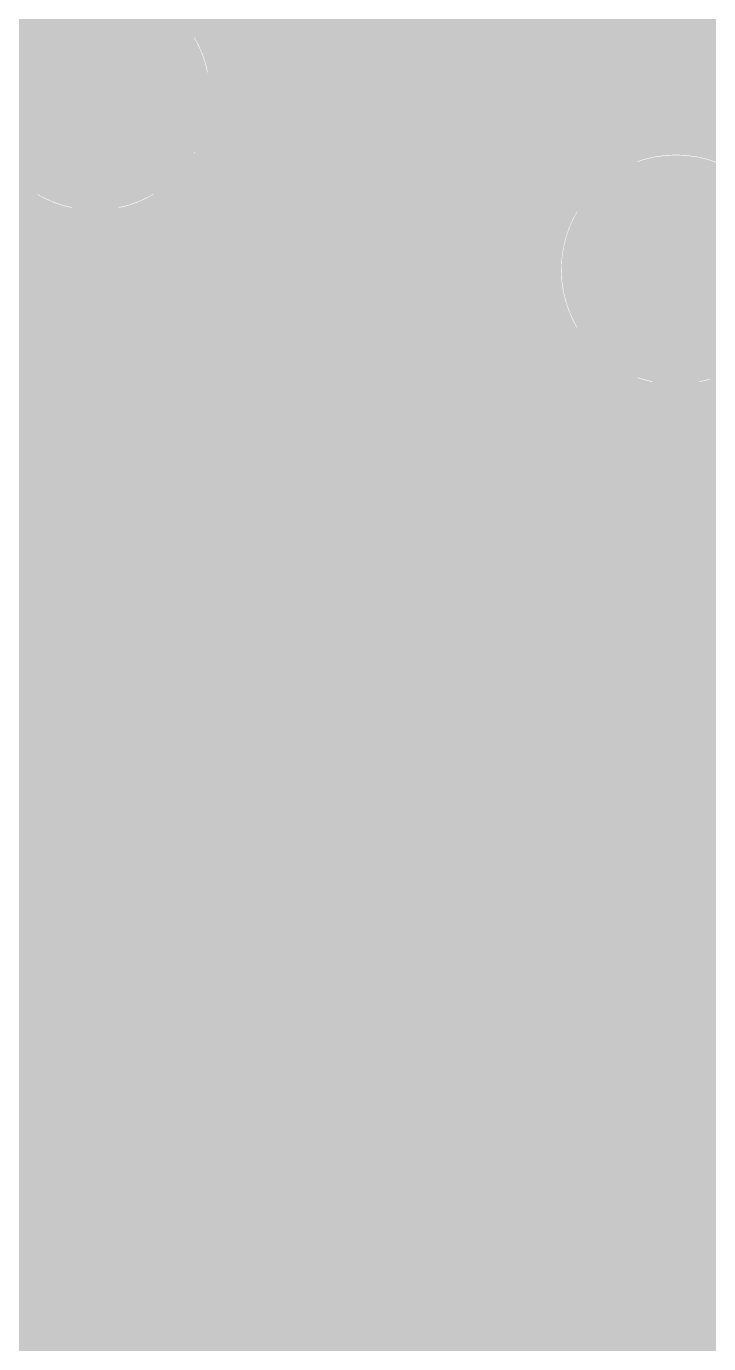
# Model space of a CAD drawing. Extents: x -4 to 136, y -50 to 40.
# Drawn here: x 3.25 to 6.24, y 24.13 to 29.89 of the extents above; entities that cross this region are included whole.
import ezdxf

# ---------------------------------------------------------------- set-up
doc = ezdxf.new("R2010")
doc.units = 0
doc.header["$MEASUREMENT"] = 0
doc.layers.get('0').update_dxf_attribs({"linetype": 'CONTINUOUS'})
for name, color, linetype in [('25-335-0_BOT', 7, 'CONTINUOUS'), ('25-335-0_DRD', 7, 'CONTINUOUS'), ('25-335-0_GND', 6, 'CONTINUOUS'), ('25-335-0_IN1', 4, 'CONTINUOUS'), ('25-335-0_SMT', 5, 'CONTINUOUS'), ('25-335-0_SPT', 10, 'CONTINUOUS'), ('25-335-0_SST', 9, 'CONTINUOUS'), ('25-335-0_TOP', 12, 'CONTINUOUS'), ('THRUHOLE_TAP', 15, 'CONTINUOUS')]:
    doc.layers.add(name, color=color, linetype=linetype)

# ---------------------------------------------------------------- blocks, each defined once
blk = doc.blocks.new('ROUND_40')
at = {"const_width": 0.29972}
blk.add_lwpolyline([(-0.14986, 0, 1), (0.14986, 0, 1)], format="xyb", close=True, dxfattribs=at)
blk = doc.blocks.new('ROUND_60')
at = {"const_width": 0.50038}
blk.add_lwpolyline([(-0.25019, 0, 1), (0.25019, 0, 1)], format="xyb", close=True, dxfattribs=at)
blk = doc.blocks.new('RECTANGLE_2')
blk.add_solid([(0.4826, 0.4064), (0.4826, -0.4064), (-0.4826, 0.4064), (-0.4826, -0.4064)])
blk = doc.blocks.new('RECTANGLE_6')
blk.add_solid([(0.63627, 0.51308), (0.63627, -0.51308), (-0.63627, 0.51308), (-0.63627, -0.51308)])
blk = doc.blocks.new('ROUND_23')
at = {"const_width": 0.10033}
blk.add_lwpolyline([(-0.050164, 0, 1), (0.050164, 0, 1)], format="xyb", close=True, dxfattribs=at)

msp = doc.modelspace()

# ---------------------------------------------------------------- linework, layer by layer
at = {"layer": '25-335-0_BOT', "const_width": 0.254}
for points in [[(4.1148, 33.401), (4.1148, 29.88056)], [(4.3434, 33.401), (4.3434, 21.0693)], [(4.572, 33.401), (4.572, 21.06422)], [(4.8006, 33.401), (4.8006, 20.9677)], [(5.0292, 33.401), (5.0292, 20.68322)], [(5.2578, 33.401), (5.2578, 5.68452)], [(5.4864, 33.401), (5.4864, 28.98648)], [(5.715, 33.401), (5.715, 29.32938)], [(5.9436, 33.401), (5.9436, 29.4386)], [(6.1722, 33.401), (6.1722, 29.45384)], [(18.66646, 29.8196), (4.14274, 29.8196)], [(18.43786, 29.591), (4.18592, 29.591)], [(5.76072, 29.3624), (4.14274, 29.3624)], [(4.1148, 29.2989), (4.1148, 20.98294)], [(5.54482, 29.1338), (3.9878, 29.1338)], [(3.2004, 29.0703), (3.2004, 17.9197)], [(3.8862, 29.05506), (3.8862, 20.73656)], [(3.429, 28.97378), (3.429, 18.01622)], [(3.6576, 28.9687), (3.6576, 18.0213)], [(5.47116, 28.9052), (-3.429, 28.9052)], [(5.48386, 28.6766), (-3.429, 28.6766)], [(5.4864, 28.66898), (5.4864, 12.34948)], [(5.59308, 28.448), (-3.429, 28.448)], [(5.715, 28.32608), (5.715, 12.69238)], [(5.93598, 28.2194), (-3.429, 28.2194)], [(5.9436, 28.21686), (5.9436, 12.8016)], [(6.1722, 28.20416), (6.1722, 12.81684)], [(11.60018, 28.2194), (6.25348, 28.2194)], [(11.44524, 27.9908), (-1.35636, 27.9908)], [(11.34364, 27.7622), (-0.98044, 27.7622)], [(11.28776, 27.5336), (-0.76454, 27.5336)], [(11.26998, 27.305), (-0.6223, 27.305)], [(11.28776, 27.0764), (-0.5334, 27.0764)], [(11.34364, 26.8478), (-0.48514, 26.8478)], [(11.44524, 26.6192), (-0.47498, 26.6192)], [(11.60018, 26.3906), (-0.50292, 26.3906)], [(11.84148, 26.162), (-0.56896, 26.162)], [(12.29614, 25.9334), (-0.67818, 25.9334)], [(10.86866, 25.7048), (-0.84836, 25.7048)], [(10.64006, 25.4762), (-1.1176, 25.4762)], [(10.41146, 25.2476), (-1.75768, 25.2476)], [(10.25398, 25.019), (-3.429, 25.019)], [(10.2362, 24.7904), (-3.429, 24.7904)], [(10.2362, 24.5618), (-3.429, 24.5618)], [(10.2362, 24.3332), (-3.429, 24.3332)], [(10.2362, 24.1046), (-3.429, 24.1046)]]:
    msp.add_lwpolyline(points, dxfattribs=at)
for points in [[(3.556, 30.22092, 0.4142136), (2.92608, 29.591)], [(4.18592, 29.591, 0.4142136), (3.556, 30.22092)], [(2.92608, 29.591, 0.4142136), (3.556, 28.96108)], [(3.556, 28.96108, 0.4142136), (4.18592, 29.591)], [(6.096, 29.45892, 0.4142136), (5.46608, 28.829)], [(6.72592, 28.829, 0.4142136), (6.096, 29.45892)], [(5.46608, 28.829, 0.4142136), (6.096, 28.19908)], [(6.096, 28.19908, 0.4142136), (6.72592, 28.829)]]:
    msp.add_lwpolyline(points, format="xyb", dxfattribs=at)
at = {"layer": '25-335-0_DRD', "const_width": 0.254}
for points in [[(4.191, 30.226), (2.921, 28.956)], [(4.191, 28.956), (2.921, 30.226)], [(4.191, 28.956), (4.191, 30.226)], [(5.461, 29.464), (5.461, 28.194)], [(6.731, 29.464), (5.461, 29.464)], [(6.731, 29.464), (5.461, 28.194)], [(6.731, 28.194), (5.461, 29.464)], [(2.921, 28.956), (4.191, 28.956)], [(5.461, 28.194), (6.731, 28.194)]]:
    msp.add_lwpolyline(points, dxfattribs=at)
at = {"layer": '25-335-0_IN1'}
for points, const_width in [([(4.1148, 33.401), (4.1148, 29.88056)], 0.254), ([(4.3434, 33.401), (4.3434, 21.0693)], 0.254), ([(4.572, 33.401), (4.572, 21.06422)], 0.254), ([(4.8006, 33.401), (4.8006, 20.9677)], 0.254), ([(5.0292, 33.401), (5.0292, 20.68322)], 0.254), ([(5.2578, 33.401), (5.2578, 5.68452)], 0.254), ([(5.4864, 33.401), (5.4864, 28.98648)], 0.254), ([(5.715, 33.401), (5.715, 29.32938)], 0.254), ([(5.9436, 33.401), (5.9436, 29.4386)], 0.254), ([(6.1722, 33.401), (6.1722, 29.45384)], 0.254), ([(19.47672, 29.8196), (4.14274, 29.8196)], 0.254), ([(3.556, 17.399), (3.556, 29.591)], 0.2032), ([(36.0172, 29.591), (4.18592, 29.591)], 0.254), ([(5.76072, 29.3624), (4.14274, 29.3624)], 0.254), ([(4.1148, 29.2989), (4.1148, 20.98294)], 0.254), ([(5.54482, 29.1338), (3.9878, 29.1338)], 0.254), ([(3.9878, 29.13126), (3.9878, 20.8788)], 0.254), ([(5.47116, 28.9052), (3.9878, 28.9052)], 0.254), ([(6.096, 28.829), (6.096, 12.192)], 0.2032), ([(5.48386, 28.6766), (3.9878, 28.6766)], 0.254), ([(5.4864, 28.66898), (5.4864, 12.34948)], 0.254), ([(5.59308, 28.448), (3.9878, 28.448)], 0.254), ([(5.6642, 28.36926), (5.6642, 12.6492)], 0.254), ([(5.6642, 28.2194), (3.9878, 28.2194)], 0.254), ([(5.6642, 27.9908), (3.9878, 27.9908)], 0.254), ([(5.6642, 27.7622), (3.9878, 27.7622)], 0.254), ([(5.6642, 27.5336), (3.9878, 27.5336)], 0.254), ([(5.6642, 27.305), (3.9878, 27.305)], 0.254), ([(5.6642, 27.0764), (3.9878, 27.0764)], 0.254), ([(5.6642, 26.8478), (3.9878, 26.8478)], 0.254), ([(5.6642, 26.6192), (3.9878, 26.6192)], 0.254), ([(5.6642, 26.3906), (3.9878, 26.3906)], 0.254), ([(5.6642, 26.162), (3.9878, 26.162)], 0.254), ([(5.6642, 25.9334), (3.9878, 25.9334)], 0.254), ([(5.6642, 25.7048), (3.9878, 25.7048)], 0.254), ([(5.6642, 25.4762), (3.9878, 25.4762)], 0.254), ([(5.6642, 25.2476), (3.9878, 25.2476)], 0.254), ([(5.6642, 25.019), (3.9878, 25.019)], 0.254), ([(5.6642, 24.7904), (3.9878, 24.7904)], 0.254), ([(5.6642, 24.5618), (3.9878, 24.5618)], 0.254), ([(5.6642, 24.3332), (3.9878, 24.3332)], 0.254), ([(5.6642, 24.1046), (3.9878, 24.1046)], 0.254)]:
    msp.add_lwpolyline(points, dxfattribs=dict(at, const_width=const_width))
at = {"layer": '25-335-0_IN1', "const_width": 0.254}
for points in [[(3.556, 30.22092, 0.4142136), (2.92608, 29.591)], [(4.18592, 29.591, 0.4142136), (3.556, 30.22092)], [(3.9878, 29.13126, 0.2070673), (4.18672, 29.591)], [(6.096, 29.45892, 0.4142136), (5.46608, 28.829)], [(6.72592, 28.829, 0.4142136), (6.096, 29.45892)], [(5.46608, 28.829, 0.2070672), (5.66475, 28.36984)]]:
    msp.add_lwpolyline(points, format="xyb", dxfattribs=at)
at = {"layer": '25-335-0_SST', "const_width": 0.1524}
for points in [[(6.02234, 29.083), (5.85216, 29.14396), (5.85216, 29.49956), (6.02234, 29.55798), (6.70052, 29.55798), (6.86816, 29.49956), (6.86816, 29.14396), (6.70052, 29.083)], [(4.37642, 29.41828), (4.37642, 29.06268), (4.54406, 28.9433), (4.71424, 28.9433), (4.88442, 29.06268), (4.88442, 29.41828), (3.86842, 29.41828)], [(4.37642, 29.1211), (3.86842, 28.9433)], [(5.85216, 28.2448), (5.85216, 28.71978), (6.53034, 28.2448), (6.70052, 28.2448), (6.86816, 28.30576), (6.86816, 28.66136), (6.70052, 28.71978)], [(4.03606, 28.58008), (3.86842, 28.52166), (3.86842, 28.16606), (4.03606, 28.1051), (4.37642, 28.1051), (4.54406, 28.22448), (4.54406, 28.58008), (4.88442, 28.58008), (4.88442, 28.1051)], [(5.85216, 27.52598), (5.85216, 27.7622)], [(5.85216, 27.64536), (6.86816, 27.64536), (6.70052, 27.7622)], [(4.03606, 27.74188), (3.86842, 27.68346), (3.86842, 27.32786), (4.03606, 27.2669), (4.37642, 27.2669), (4.54406, 27.38628), (4.54406, 27.74188), (4.88442, 27.74188), (4.88442, 27.2669)], [(7.239, 23.622), (7.239, 27.178), (5.461, 27.178), (5.461, 23.622), (7.239, 23.622)], [(1.7145, 26.8605), (1.7145, 23.9395), (3.3528, 23.9395), (3.3528, 26.8605), (1.7145, 26.8605)], [(5.2705, 23.9395), (5.2705, 26.8605), (3.6322, 26.8605), (3.6322, 23.9395), (5.2705, 23.9395)]]:
    msp.add_lwpolyline(points, dxfattribs=at)
at = {"layer": '25-335-0_TOP'}
for points, const_width in [([(3.556, 29.591), (18.161, 29.591), (19.558, 30.988), (19.812, 30.988), (20.701, 31.877), (29.21, 31.877), (29.845, 32.512), (36.703, 32.512), (37.211, 33.02), (39.878, 33.02), (40.259, 32.639)], 0.2032), ([(5.56006, 29.1592), (4.0132, 29.1592)], 0.254), ([(4.1148, 29.1592), (4.1148, 26.8478)], 0.254), ([(4.3434, 29.1592), (4.3434, 26.8478)], 0.254), ([(4.572, 29.1592), (4.572, 26.8478)], 0.254), ([(4.8006, 29.1592), (4.8006, 26.8478)], 0.254), ([(5.0292, 29.1592), (5.0292, 26.8478)], 0.254), ([(5.2578, 29.1592), (5.2578, 25.8318)], 0.254), ([(5.4864, 29.1592), (5.4864, 28.98648)], 0.254), ([(5.54482, 29.1338), (3.9878, 29.1338)], 0.254), ([(3.2004, 29.0703), (3.2004, 26.8478)], 0.254), ([(3.8862, 29.05506), (3.8862, 26.8478)], 0.254), ([(3.429, 28.97378), (3.429, 26.6319)], 0.254), ([(3.6576, 28.9687), (3.6576, 26.8478)], 0.254), ([(5.47116, 28.9052), (-3.429, 28.9052)], 0.254), ([(19.685, 27.94), (19.685, 28.321), (19.177, 28.829), (6.096, 28.829)], 0.2032), ([(5.48386, 28.6766), (-3.429, 28.6766)], 0.254), ([(5.4864, 28.66898), (5.4864, 27.25928)], 0.254), ([(5.59308, 28.448), (-3.429, 28.448)], 0.254), ([(5.715, 28.32608), (5.715, 27.25928)], 0.254), ([(5.93598, 28.2194), (-3.429, 28.2194)], 0.254), ([(5.9436, 28.21686), (5.9436, 27.25928)], 0.254), ([(6.1722, 28.20416), (6.1722, 27.25928)], 0.254), ([(11.60018, 28.2194), (6.25348, 28.2194)], 0.254), ([(11.44524, 27.9908), (-1.35636, 27.9908)], 0.254), ([(11.34364, 27.7622), (-0.98044, 27.7622)], 0.254), ([(11.28776, 27.5336), (-0.76454, 27.5336)], 0.254), ([(11.26998, 27.305), (-0.6223, 27.305)], 0.254), ([(7.31774, 27.25928), (5.38226, 27.25928)], 0.254), ([(5.38226, 27.25928), (5.38226, 25.8318)], 0.254), ([(6.35, 27.25928), (6.35, 26.416)], 0.254), ([(5.38226, 27.0764), (-0.5334, 27.0764)], 0.254), ([(5.38226, 26.8478), (-0.48514, 26.8478)], 0.254), ([(3.3528, 26.8478), (1.7272, 26.8478)], 0.254), ([(3.3528, 26.8478), (3.3528, 26.6319)], 0.254), ([(3.6322, 26.8478), (3.6322, 26.6319)], 0.254), ([(5.2578, 26.8478), (3.6322, 26.8478)], 0.254), ([(5.2578, 26.8478), (5.2578, 25.8318)], 0.254), ([(3.6322, 26.6319), (3.3528, 26.6319)], 0.254), ([(3.6322, 26.6192), (3.3528, 26.6192)], 0.254), ([(5.38226, 26.6192), (5.2578, 26.6192)], 0.254), ([(5.38226, 26.3906), (5.2578, 26.3906)], 0.254), ([(4.445, 26.1112), (2.54, 26.1112)], 0.381), ([(5.38226, 26.162), (5.2578, 26.162)], 0.254), ([(5.38226, 25.9334), (5.2578, 25.9334)], 0.254), ([(5.38226, 25.8318), (5.2578, 25.8318)], 0.254), ([(6.35, 24.384), (6.35, 25.4), (1.27, 25.4), (0.635, 24.765), (0.635, 24.6888)], 0.2032), ([(3.3528, 24.9682), (3.3528, 24.2062)], 0.254), ([(3.6322, 24.9682), (3.3528, 24.9682)], 0.254), ([(3.429, 24.9682), (3.429, 24.2824)], 0.254), ([(3.6322, 24.9682), (3.6322, 24.4856)], 0.254), ([(3.6322, 24.7904), (3.3528, 24.7904)], 0.254), ([(4.445, 24.6888), (1.9812, 22.225), (0, 22.225)], 0.2032), ([(3.3528, 24.6888), (2.54, 24.6888)], 0.254), ([(3.6322, 24.5618), (3.3528, 24.5618)], 0.254), ([(3.6322, 24.4856), (3.3528, 24.2062)], 0.254), ([(3.47726, 24.3332), (3.3528, 24.3332)], 0.254)]:
    msp.add_lwpolyline(points, dxfattribs=dict(at, const_width=const_width))
at = {"layer": '25-335-0_TOP', "const_width": 0.254}
for points in [[(3.556, 30.22092, 0.4142136), (2.92608, 29.591)], [(2.92608, 29.591, 0.4142136), (3.556, 28.96108)], [(3.556, 28.96108, 0.2063458), (4.01396, 29.15848)], [(5.56006, 29.1592, 0.1389295), (5.46651, 28.829)], [(5.46608, 28.829, 0.4142136), (6.096, 28.19908)], [(6.096, 28.19908, 0.2063458), (6.55396, 28.39648)]]:
    msp.add_lwpolyline(points, format="xyb", dxfattribs=at)

# ---------------------------------------------------------------- block references
at = {"layer": '25-335-0_BOT'}
for p in [(3.556, 29.591), (6.096, 28.829)]:
    msp.add_blockref('ROUND_40', p, dxfattribs=at)
at = {"layer": '25-335-0_GND'}
for p in [(3.556, 29.591), (6.096, 28.829)]:
    msp.add_blockref('ROUND_60', p, dxfattribs=at)
at = {"layer": '25-335-0_IN1'}
for p in [(3.556, 29.591), (6.096, 28.829)]:
    msp.add_blockref('ROUND_40', p, dxfattribs=at)
at = {"layer": '25-335-0_SMT'}
for name, p in [('RECTANGLE_6', (6.35, 26.416)), ('RECTANGLE_2', (4.445, 26.1112)), ('RECTANGLE_2', (4.445, 24.6888)), ('RECTANGLE_6', (6.35, 24.384))]:
    msp.add_blockref(name, p, dxfattribs=at)
at = {"layer": '25-335-0_SPT'}
for name, p in [('RECTANGLE_6', (6.35, 26.416)), ('RECTANGLE_2', (4.445, 26.1112)), ('RECTANGLE_2', (4.445, 24.6888)), ('RECTANGLE_6', (6.35, 24.384))]:
    msp.add_blockref(name, p, dxfattribs=at)
at = {"layer": '25-335-0_TOP'}
for name, p in [('ROUND_40', (3.556, 29.591)), ('ROUND_40', (6.096, 28.829)), ('RECTANGLE_6', (6.35, 26.416)), ('RECTANGLE_2', (4.445, 26.1112)), ('RECTANGLE_2', (4.445, 24.6888)), ('RECTANGLE_6', (6.35, 24.384))]:
    msp.add_blockref(name, p, dxfattribs=at)
at = {"layer": 'THRUHOLE_TAP'}
for p in [(3.556, 29.591), (6.096, 28.829)]:
    msp.add_blockref('ROUND_23', p, dxfattribs=at)

doc.saveas('drawing.dxf')
